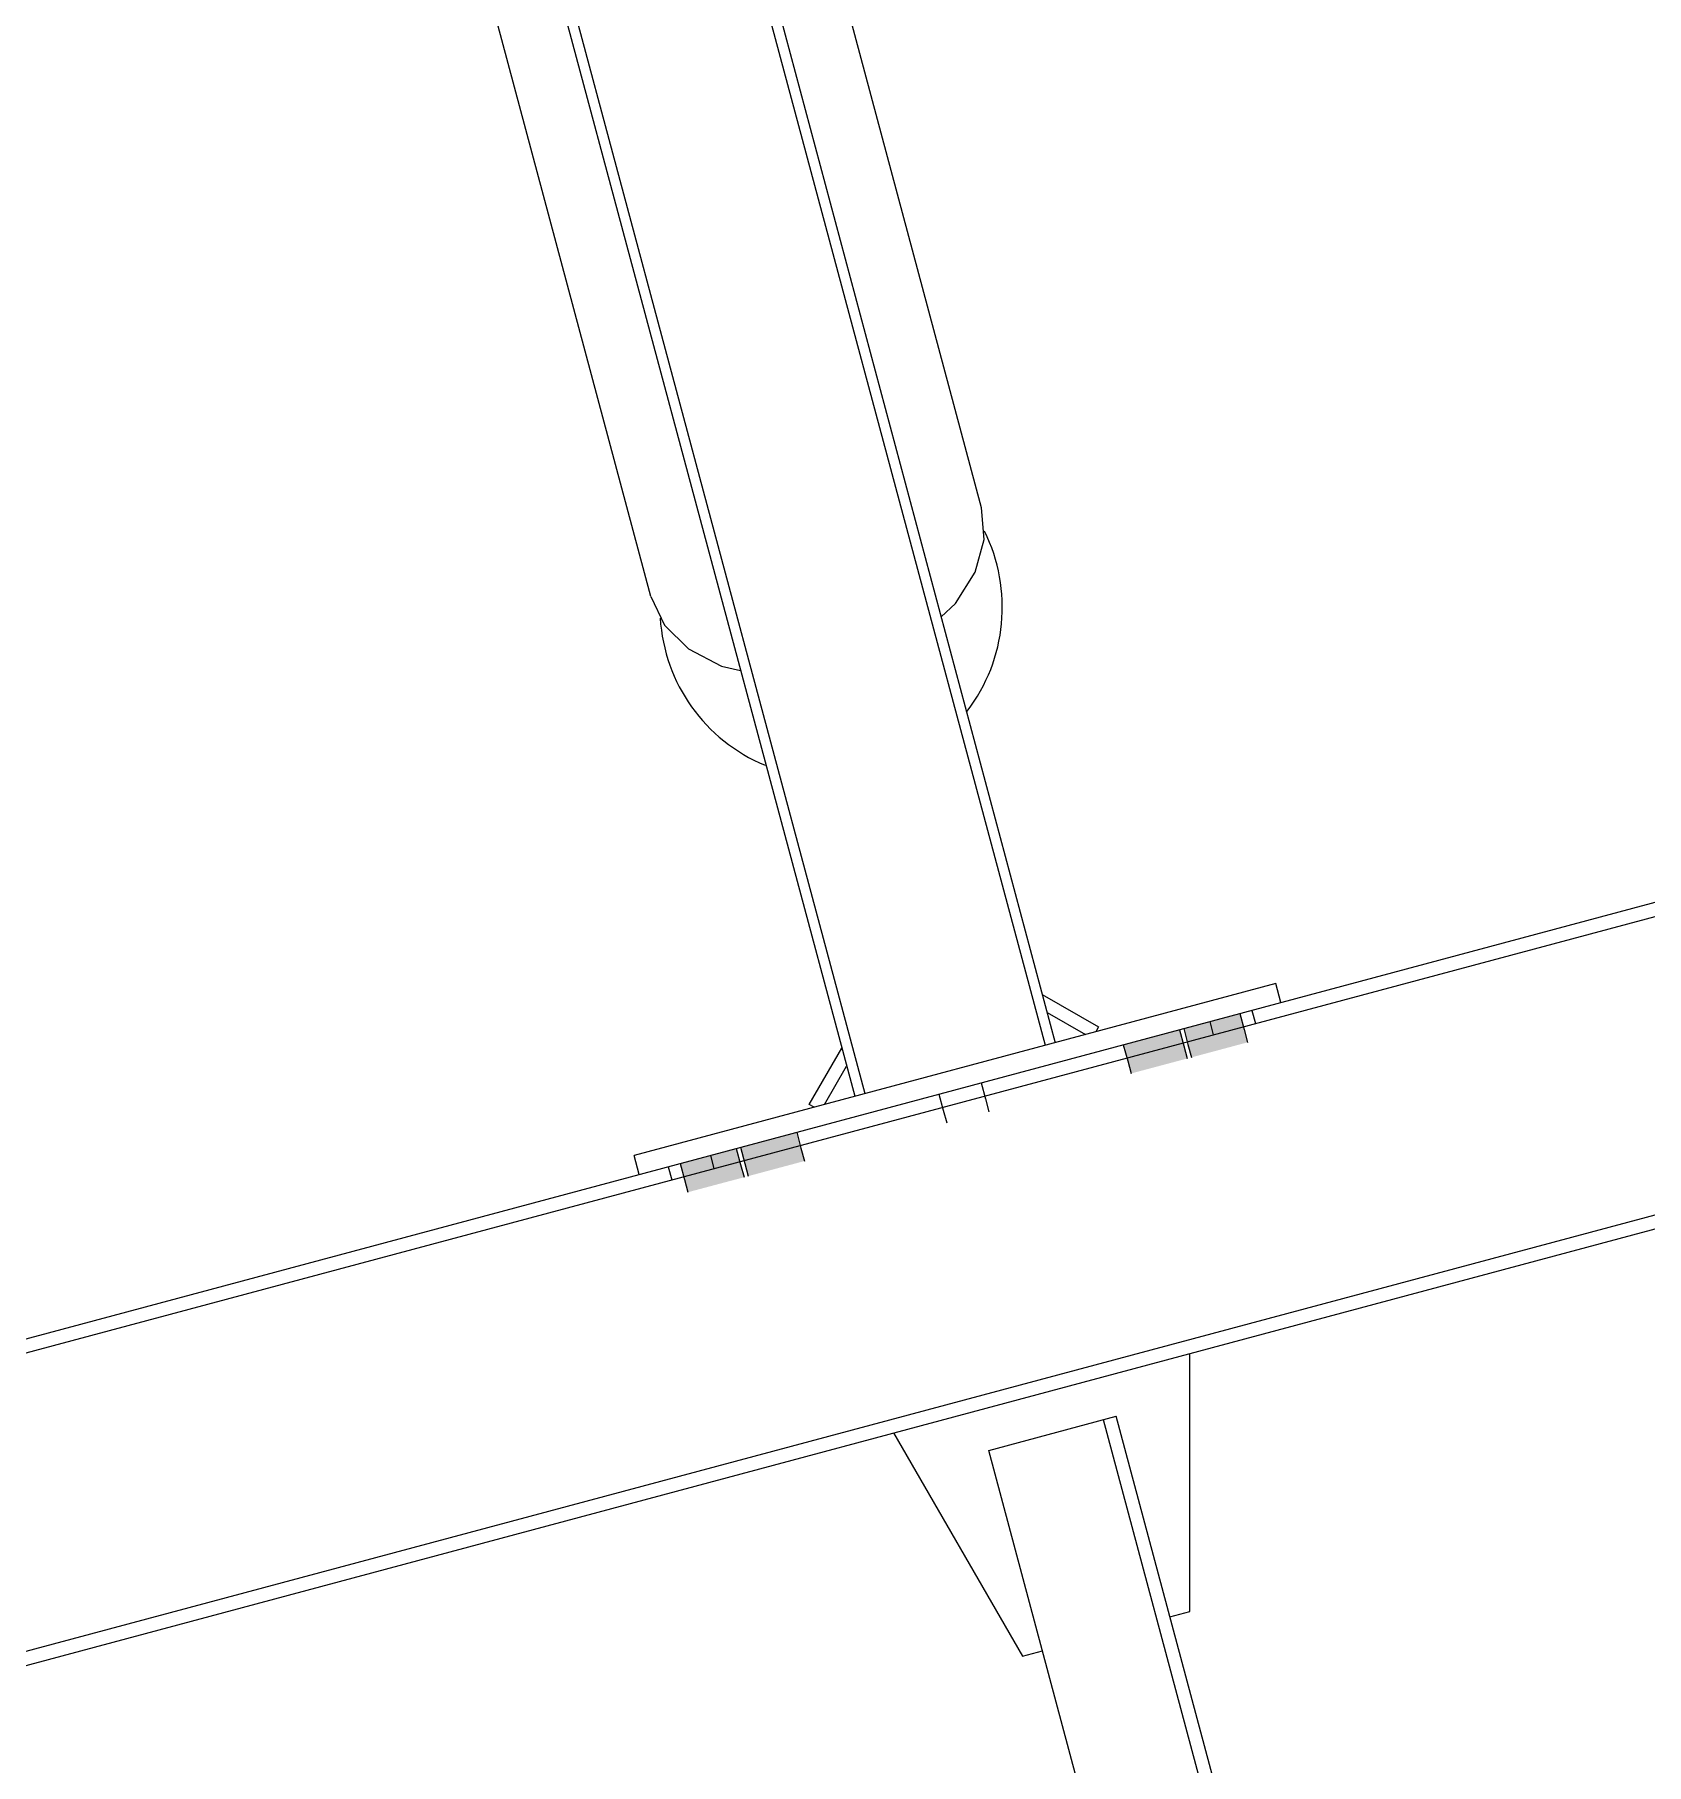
# Model space of a CAD drawing. Header units: millimetres. Extents: x -753 to 90, y 56274 to 56868.
# Drawn here: x -325.43 to -309.9, y 56749.39 to 56766.05 of the extents above; entities that cross this region are included whole.
import ezdxf

# ---------------------------------------------------------------- set-up
doc = ezdxf.new("R2010")
doc.units = ezdxf.units.MM
doc.linetypes.add('XKITLINE00', pattern=[0])
doc.linetypes.add('XKITLINE02', pattern=[4, 2, -2])
doc.layers.add('Parafuso', color=3, linetype='Continuous', lineweight=0)
doc.layers.add('Peça', color=2, linetype='Continuous', lineweight=0)

# ---------------------------------------------------------------- blocks, each defined once
blk = doc.blocks.new('*A1312')
at = {"layer": 'Peça', "color": 1, "linetype": 'XKITLINE00', "lineweight": 0}
for p, q in [((-398.563, 56733.914), (-252.563, 56773.034)), ((-398.529, 56733.787), (-252.563, 56772.897)), ((-397.81, 56731.105), (-252.563, 56770.023)), ((-397.776, 56730.978), (-252.563, 56769.886))]:
    blk.add_line(p, q, dxfattribs=at)
blk = doc.blocks.new('*A1329')
at = {"layer": 'Parafuso'}
for points in [[(-318.589, 56755.177), (-318.63, 56755.332), (-318.089, 56755.476), (-318.048, 56755.322)], [(-319.17, 56755.021), (-319.211, 56755.176), (-318.671, 56755.321), (-318.629, 56755.166)], [(-318.556, 56755.054), (-318.589, 56755.177), (-318.048, 56755.322), (-318.015, 56755.199)], [(-319.137, 56754.899), (-319.17, 56755.021), (-318.629, 56755.166), (-318.596, 56755.043)]]:
    blk.add_hatch(color=7, dxfattribs=at).paths.add_polyline_path(points, flags=17)
at = {"layer": 'Parafuso', "color": 7, "linetype": 'XKITLINE00', "lineweight": 0}
for p, q in [((-318.089, 56755.476), (-318.048, 56755.322)), ((-318.671, 56755.321), (-318.629, 56755.166)), ((-318.63, 56755.332), (-318.589, 56755.177)), ((-318.048, 56755.322), (-318.015, 56755.199)), ((-319.211, 56755.176), (-319.17, 56755.021)), ((-318.629, 56755.166), (-318.596, 56755.043)), ((-318.589, 56755.177), (-318.556, 56755.054)), ((-319.17, 56755.021), (-319.137, 56754.899))]:
    blk.add_line(p, q, dxfattribs=at)
blk = doc.blocks.new('*A1330')
at = {"layer": 'Parafuso'}
for points in [[(-313.819, 56756.62), (-313.778, 56756.466), (-314.319, 56756.321), (-314.36, 56756.476)], [(-314.401, 56756.465), (-314.359, 56756.31), (-314.9, 56756.165), (-314.942, 56756.32)], [(-313.778, 56756.466), (-313.745, 56756.343), (-314.286, 56756.198), (-314.319, 56756.321)], [(-314.359, 56756.31), (-314.327, 56756.187), (-314.867, 56756.043), (-314.9, 56756.165)]]:
    blk.add_hatch(color=7, dxfattribs=at).paths.add_polyline_path(points, flags=17)
at = {"layer": 'Parafuso', "color": 7, "linetype": 'XKITLINE00', "lineweight": 0}
for p, q in [((-313.819, 56756.62), (-313.778, 56756.466)), ((-314.401, 56756.465), (-314.359, 56756.31)), ((-314.36, 56756.476), (-314.319, 56756.321)), ((-313.778, 56756.466), (-313.745, 56756.343)), ((-314.942, 56756.32), (-314.9, 56756.165)), ((-314.359, 56756.31), (-314.327, 56756.187)), ((-314.319, 56756.321), (-314.286, 56756.198)), ((-314.9, 56756.165), (-314.867, 56756.043))]:
    blk.add_line(p, q, dxfattribs=at)
blk = doc.blocks.new('*A1331')
at = {"layer": 'Parafuso', "color": 7, "linetype": 'XKITLINE02', "lineweight": 0}
for p, q in [((-316.313, 56755.952), (-316.271, 56755.798)), ((-316.313, 56755.952), (-316.271, 56755.798)), ((-316.718, 56755.844), (-316.677, 56755.689)), ((-316.718, 56755.844), (-316.677, 56755.689)), ((-316.677, 56755.689), (-316.644, 56755.567)), ((-316.677, 56755.689), (-316.644, 56755.567)), ((-316.271, 56755.798), (-316.238, 56755.675)), ((-316.271, 56755.798), (-316.238, 56755.675))]:
    blk.add_line(p, q, dxfattribs=at)
blk = doc.blocks.new('*A1337')
at = {"layer": 'Parafuso', "color": 7, "linetype": 'XKITLINE02', "lineweight": 0}
for p, q in [((-316.313, 56755.952), (-316.271, 56755.798)), ((-316.313, 56755.952), (-316.271, 56755.798)), ((-316.718, 56755.844), (-316.677, 56755.689)), ((-316.718, 56755.844), (-316.677, 56755.689)), ((-316.677, 56755.689), (-316.644, 56755.567)), ((-316.677, 56755.689), (-316.644, 56755.567)), ((-316.271, 56755.798), (-316.238, 56755.675)), ((-316.271, 56755.798), (-316.238, 56755.675))]:
    blk.add_line(p, q, dxfattribs=at)
blk = doc.blocks.new('*A1959')
at = {"layer": 'Peça', "color": 1, "linetype": 'XKITLINE00', "lineweight": 0}
for p, q in [((-313.474, 56756.91), (-319.656, 56755.253)), ((-313.424, 56756.726), (-313.474, 56756.91)), ((-319.606, 56755.07), (-319.656, 56755.253))]:
    blk.add_line(p, q, dxfattribs=at)
blk = doc.blocks.new('*A1960')
at = {"layer": 'Peça', "color": 1, "linetype": 'XKITLINE00', "lineweight": 0}
for start, end in [(322.6823, 26.3736), (183.6257, 247.317)]:
    blk.add_arc((-317.758, 56760.535), 1.65, start, end, dxfattribs=at)
blk = doc.blocks.new('*A1961')
at = {"layer": 'Peça', "color": 1, "linetype": 'XKITLINE00', "lineweight": 0}
for p, q in [((-315.723, 56756.804), (-315.181, 56756.491)), ((-315.676, 56756.631), (-315.308, 56756.418)), ((-315.181, 56756.491), (-315.207, 56756.445)), ((-317.968, 56755.745), (-317.655, 56756.287)), ((-317.821, 56755.745), (-317.608, 56756.113)), ((-317.922, 56755.718), (-317.968, 56755.745))]:
    blk.add_line(p, q, dxfattribs=at)
blk = doc.blocks.new('*A1965')
at = {"layer": 'Parafuso', "color": 7, "linetype": 'XKITLINE02', "lineweight": 0}
for p, q in [((-314.11, 56756.543), (-314.076, 56756.415)), ((-313.704, 56756.651), (-313.67, 56756.524)), ((-318.92, 56755.254), (-318.886, 56755.126)), ((-319.326, 56755.145), (-319.292, 56755.017))]:
    blk.add_line(p, q, dxfattribs=at)
blk = doc.blocks.new('*A1966')
at = {"layer": 'Parafuso', "color": 7, "linetype": 'XKITLINE02', "lineweight": 0}
for p, q in [((-314.11, 56756.543), (-314.076, 56756.415)), ((-313.704, 56756.651), (-313.67, 56756.524)), ((-318.92, 56755.254), (-318.886, 56755.126)), ((-319.326, 56755.145), (-319.292, 56755.017))]:
    blk.add_line(p, q, dxfattribs=at)
blk = doc.blocks.new('*A1967')
at = {"layer": 'Peça', "color": 1, "linetype": 'XKITLINE00', "lineweight": 0}
for p, q in [((-320.801, 56770.242), (-320.399, 56770.391)), ((-320.399, 56770.391), (-319.976, 56770.463)), ((-319.976, 56770.463), (-319.561, 56770.453)), ((-319.561, 56770.453), (-319.478, 56770.434)), ((-319.368, 56770.407), (-319.183, 56770.363)), ((-319.183, 56770.363), (-318.867, 56770.197)), ((-321.155, 56770.026), (-320.801, 56770.242)), ((-318.867, 56770.197), (-318.635, 56769.968)), ((-321.217, 56769.968), (-321.155, 56770.026)), ((-321.437, 56769.759), (-321.299, 56769.889)), ((-318.635, 56769.968), (-318.503, 56769.691)), ((-321.628, 56769.458), (-321.437, 56769.759)), ((-318.503, 56769.691), (-318.479, 56769.385)), ((-316.307, 56761.495), (-318.503, 56769.691)), ((-321.714, 56769.143), (-321.628, 56769.458)), ((-318.479, 56769.385), (-318.565, 56769.07)), ((-321.69, 56768.837), (-321.714, 56769.143)), ((-318.565, 56769.07), (-318.756, 56768.769)), ((-321.558, 56768.56), (-321.69, 56768.837)), ((-319.494, 56760.641), (-321.69, 56768.837)), ((-318.756, 56768.769), (-318.894, 56768.638)), ((-321.326, 56768.331), (-321.558, 56768.56)), ((-321.01, 56768.165), (-321.326, 56768.331)), ((-320.826, 56768.121), (-321.01, 56768.165)), ((-316.283, 56761.189), (-316.307, 56761.495)), ((-316.369, 56760.874), (-316.283, 56761.189)), ((-316.56, 56760.573), (-316.369, 56760.874)), ((-319.494, 56760.641), (-319.362, 56760.364)), ((-316.698, 56760.442), (-316.56, 56760.573)), ((-319.362, 56760.364), (-319.13, 56760.134)), ((-319.13, 56760.134), (-318.814, 56759.969)), ((-318.814, 56759.969), (-318.629, 56759.925))]:
    blk.add_line(p, q, dxfattribs=at)
blk = doc.blocks.new('*A1968')
at = {"layer": 'Peça', "color": 1, "linetype": 'XKITLINE00', "lineweight": 0}
for p, q in [((-319.394, 56770.506), (-319.491, 56770.481)), ((-319.491, 56770.481), (-315.695, 56756.315)), ((-319.394, 56770.506), (-315.599, 56756.34)), ((-321.326, 56769.989), (-321.23, 56770.015)), ((-321.326, 56769.989), (-317.53, 56755.823)), ((-321.23, 56770.015), (-317.434, 56755.849)), ((-321.101, 56769.537), (-319.363, 56770.002))]:
    blk.add_line(p, q, dxfattribs=at)
blk = doc.blocks.new('*A1976')
at = {"layer": 'Peça', "color": 1, "linetype": 'XKITLINE00', "lineweight": 0}
for p, q in [((-314.301, 56750.86), (-314.301, 56753.344)), ((-317.156, 56752.579), (-315.914, 56750.427)), ((-314.494, 56750.808), (-314.301, 56750.86)), ((-315.914, 56750.427), (-315.721, 56750.479))]:
    blk.add_line(p, q, dxfattribs=at)
blk = doc.blocks.new('*A1980')
at = {"layer": 'Peça', "color": 1, "linetype": 'XKITLINE00', "lineweight": 0}
for p, q in [((-316.238, 56752.411), (-315.012, 56752.74)), ((-310.704, 56736.17), (-315.134, 56752.707)), ((-310.581, 56736.203), (-315.012, 56752.74)), ((-311.808, 56735.874), (-316.238, 56752.411)), ((-311.808, 56735.874), (-310.581, 56736.203))]:
    blk.add_line(p, q, dxfattribs=at)

msp = doc.modelspace()

# ---------------------------------------------------------------- block references
at = {"lineweight": 0}
for name in ['*A1312', '*A1967', '*A1968', '*A1960', '*A1959', '*A1961', '*A1965', '*A1966', '*A1330', '*A1331', '*A1337', '*A1329', '*A1976', '*A1980']:
    msp.add_blockref(name, (0, 0), dxfattribs=at)

doc.saveas('drawing.dxf')
